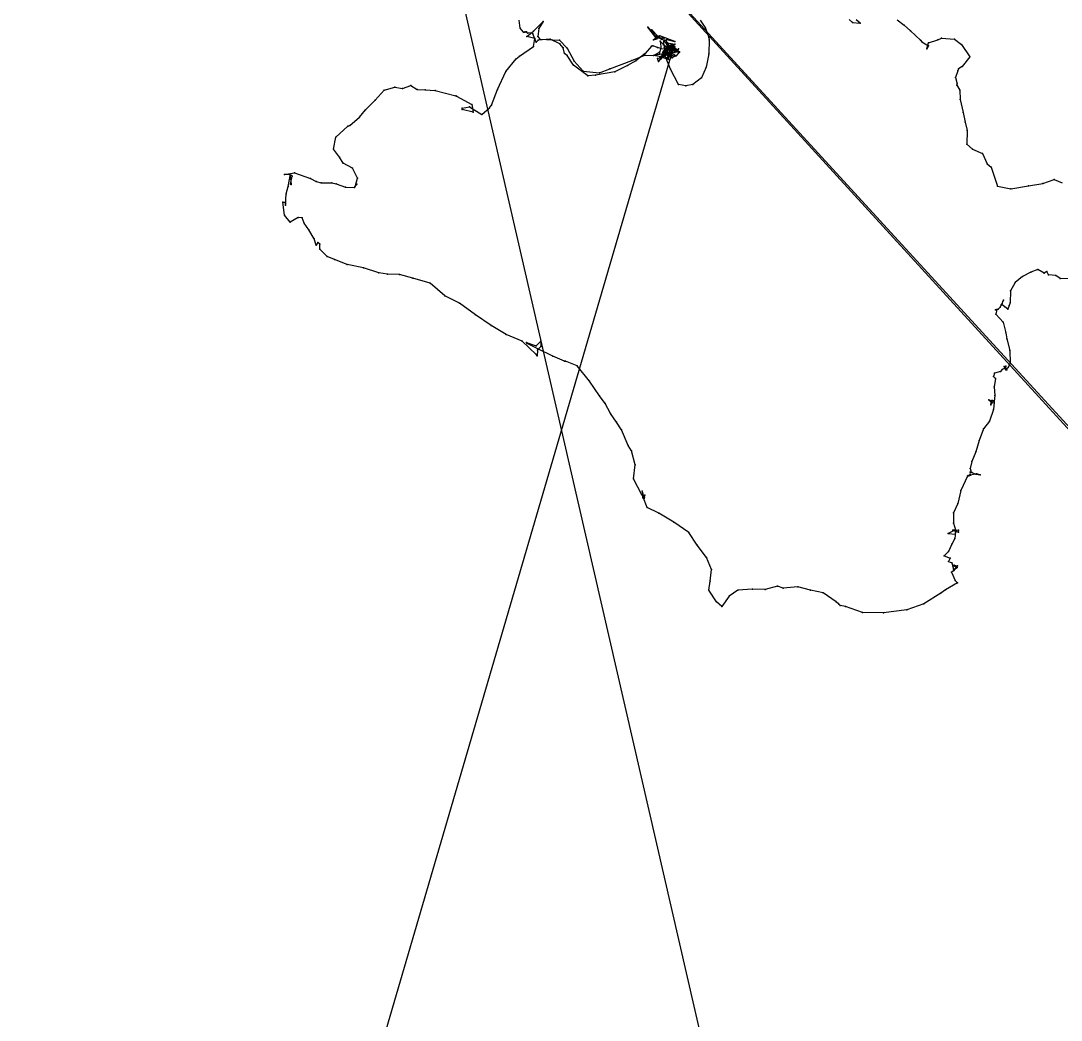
# Model space of a CAD drawing. Header units: metres. Extents: x 533996 to 558759, y 1823984 to 1869097.
# Drawn here: x 538545 to 539701, y 1851232 to 1852342 of the extents above; entities that cross this region are included whole.
import ezdxf

# ---------------------------------------------------------------- set-up
doc = ezdxf.new("R2010")
doc.units = ezdxf.units.M
doc.header["$MEASUREMENT"] = 0
doc.layers.add('Unknown Line Type', color=7, linetype='Continuous')
doc.layers.add('Unknown Point Feature', color=7, linetype='Continuous')

msp = doc.modelspace()

# ---------------------------------------------------------------- linework, layer by layer
at = {"layer": 'Unknown Line Type', "color": 4, "true_color": 0x00ffff}
for points in [[(543099.8, 1834716.4, 217.9), (538863.4, 1853115, 614.9)], [(539005.1, 1852659.7, 613), (551571.7, 1838939.3, 400.5)], [(551357.7, 1839129.4, 400), (539007.3, 1852656.4, 604.8)], [(539713.7, 1852055, 538), (539699.9, 1852055.6, 541.8), (539695.1, 1852058.8, 542.3), (539686.8, 1852059.6, 542.8), (539685.2, 1852063.4, 544.2), (539682.3, 1852061.3, 547.1), (539675.1, 1852065.4, 550), (539667.2, 1852062.4, 551.5), (539658.2, 1852057.7, 552.4), (539650, 1852050.9, 554.3), (539644.6, 1852041.6, 556.3), (539644.4, 1852028.4, 558.2), (539643.3, 1852025.3, 560.6), (539641.9, 1852021.5, 561.1), (539638.3, 1852023.9, 563), (539635.6, 1852026.1, 564), (539636.2, 1852029.8, 564.9), (539637.1, 1852031.4, 567.8), (539634.5, 1852026.3, 566.3), (539633.4, 1852023.6, 565.4), (539630.9, 1852021.5, 564.9), (539628.2, 1852020.6, 566.3), (539629.4, 1852021, 568.8), (539628.5, 1852015.8, 570.7), (539636.7, 1852007, 570.2), (539639.4, 1851995, 570.7), (539640.8, 1851988.6, 570.7), (539643.9, 1851975.4, 570.2), (539644.2, 1851961.5, 569.2), (539642, 1851956.8, 571.2), (539639.5, 1851954.1, 575.5), (539637.6, 1851957.8, 577.9), (539640.6, 1851954.1, 580.8), (539640, 1851955.3, 581.2), (539639.6, 1851958.2, 583.7), (539639.1, 1851956.1, 581.2), (539637.8, 1851955.6, 583.7), (539635.4, 1851954.3, 585.1), (539633.5, 1851952, 584.1), (539626.9, 1851950.2, 585.1), (539625.7, 1851946.7, 586.5), (539627.9, 1851944.5, 587), (539626.7, 1851935.2, 589.9), (539627.4, 1851925.5, 593.3), (539626.6, 1851918.8, 596.2), (539624.8, 1851919.8, 599), (539622.9, 1851915.3, 597.1), (539623.2, 1851918, 599), (539620.5, 1851920.6, 600), (539621.5, 1851919.9, 602.4), (539623.6, 1851917.9, 603.4), (539623.1, 1851920, 601.4), (539623.4, 1851917.1, 602.4), (539626.6, 1851917.8, 600.5), (539625.8, 1851910, 601.4), (539621.3, 1851897.1, 601), (539614.7, 1851888.4, 602.4), (539610.1, 1851875.5, 602.9), (539606.2, 1851863, 605.3), (539601.9, 1851852.3, 605.8), (539600, 1851844.5, 605.8), (539601.2, 1851840.3, 604.8), (539599.8, 1851840.5, 606.2), (539601.9, 1851839.9, 610.1), (539606.4, 1851838.3, 606.2), (539610.9, 1851837.3, 603.8), (539607, 1851838.5, 607.2), (539600.2, 1851837, 610.6), (539600, 1851838.1, 612), (539598.3, 1851836.4, 613.9), (539597.6, 1851836.6, 613.5), (539597.1, 1851836, 610.1), (539589.4, 1851820, 607.7), (539586.3, 1851805.5, 607.7), (539581.5, 1851795.2, 607.2), (539581.6, 1851783.6, 608.7), (539583.5, 1851776.4, 610.6), (539580.5, 1851776.1, 611.1), (539587, 1851773.8, 614.9), (539587.1, 1851775.8, 616.3), (539582.3, 1851775.6, 620.7), (539575.5, 1851772.2, 623.1), (539583.2, 1851771.4, 623.5), (539584.5, 1851775.3, 624.5), (539583.8, 1851774.2, 626.9), (539583, 1851766.7, 628.4), (539579.4, 1851760.4, 632.7), (539575.8, 1851752.4, 637), (539571.1, 1851747.3, 638.9), (539577.6, 1851744.9, 638), (539575.9, 1851741.3, 636.5), (539579.6, 1851739.6, 639.4), (539581.6, 1851732.8, 641.3), (539583.7, 1851733.6, 641.8), (539585.5, 1851734.5, 643.7), (539584.9, 1851734.6, 643.3), (539580.9, 1851736.9, 639.9), (539582.2, 1851737, 635.6), (539585.8, 1851736.2, 638.9), (539581.4, 1851730.9, 643.7), (539579.2, 1851729.4, 644.7), (539583.2, 1851720.2, 646.6), (539585.7, 1851717.4, 647.6), (539572.7, 1851709.9, 651.4), (539567.5, 1851706, 651), (539548.3, 1851694.2, 651.9), (539529.4, 1851687.6, 651.4), (539503.5, 1851684.1, 654.3), (539480.2, 1851684.5, 658.6), (539461.3, 1851691.4, 657.2), (539455.5, 1851692.4, 656.2), (539454.1, 1851693.7, 655.3), (539451.2, 1851696.3, 655.3), (539436.8, 1851706.3, 656.7), (539422.6, 1851709.2, 659.1), (539408.5, 1851713.2, 661), (539392.3, 1851711.5, 661.5), (539385.8, 1851713.9, 661), (539372.4, 1851710.2, 662.5), (539358.3, 1851710.4, 663.5), (539342, 1851709.3, 663.5), (539332.2, 1851702.8, 662.5), (539324, 1851691.1, 661), (539318.3, 1851696.3, 662), (539309.8, 1851709.5, 660.1), (539311.2, 1851719.3, 659.6), (539312.7, 1851732.3, 660.1), (539307, 1851745.6, 659.1), (539296.8, 1851759.4, 654.8), (539287.3, 1851773.4, 652.4), (539270.7, 1851784.8, 650), (539254.2, 1851794.7, 646.6), (539241.3, 1851801.1, 644.7), (539237, 1851811.5, 640.4), (539236.3, 1851813.4, 638.5), (539238, 1851811, 639.9), (539235.7, 1851819.4, 640.9), (539237.6, 1851811.9, 642.3), (539236.5, 1851812.9, 642.8), (539238.7, 1851815, 643.3), (539236.2, 1851811.9, 643.3), (539238.1, 1851812.8, 642.3), (539235.2, 1851815.1, 643.3), (539225.9, 1851833, 637), (539228, 1851848.7, 632.2), (539223.8, 1851864.2, 624), (539220.2, 1851869.9, 618.3), (539212.5, 1851887.3, 613.5), (539207.2, 1851895.9, 611.5), (539200.4, 1851905.6, 609.1), (539194.6, 1851916.5, 606.7), (539188.3, 1851925.2, 605.3), (539177, 1851941.6, 602.9), (539163.5, 1851958.3, 600.5), (539150.3, 1851963.7, 599.5), (539149.3, 1851963.7, 599.5), (539136.3, 1851969.3, 597.6), (539119.6, 1851977.3, 594.2), (539108, 1851983.2, 591.3), (539107.3, 1851984.5, 589.4), (539118, 1851980.7, 588.5), (539123.2, 1851985.7, 589), (539123.1, 1851979.9, 591.3), (539119.3, 1851975.8, 592.8), (539119, 1851969.4, 593.3), (539117.9, 1851971.1, 592.8), (539102.3, 1851985.9, 590.9), (539084.6, 1851993.3, 588.5), (539068, 1852003.2, 586.1), (539050.3, 1852015.2, 585.6), (539032.7, 1852028.2, 587.5), (539016.3, 1852036.2, 589.4), (539000.2, 1852050.3, 587.5), (538981, 1852055.7, 586.1), (538966, 1852059.9, 584.1), (538952.7, 1852060.2, 582.7), (538943.2, 1852061.8, 580.8), (538925.9, 1852067.4, 577.9), (538908, 1852071, 575), (538893.9, 1852076.4, 571.6), (538885.6, 1852079.7, 571.2), (538877.5, 1852087.9, 568.8), (538877.4, 1852093.7, 569.2), (538875.2, 1852095.4, 567.3), (538873.4, 1852092.3, 569.2), (538871.4, 1852099.4, 571.2), (538865.4, 1852109.5, 566.8), (538860.2, 1852116.9, 561.1), (538857.8, 1852122.9, 558.2), (538853.4, 1852123.2, 556.3), (538844.6, 1852117.9, 555.8), (538838.3, 1852125.8, 556.7), (538836.5, 1852140.1, 557.7), (538839.3, 1852140.2, 556.7), (538839.4, 1852137, 551.9), (538840.1, 1852149.5, 548.1), (538842.3, 1852157.7, 547.6), (538844.6, 1852169.5, 542.8), (538845.8, 1852159.7, 547.1), (538844.8, 1852160.1, 547.6), (538847, 1852169, 549.5), (538844.4, 1852171, 547.1), (538838.3, 1852171, 543.3), (538849.6, 1852172.9, 540.4), (538867.1, 1852166.6, 537), (538873.6, 1852163, 536.1), (538878.9, 1852161.6, 536.5), (538890.7, 1852161.7, 535.6), (538895.6, 1852160.5, 534.6), (538906.1, 1852157, 534.6), (538916.2, 1852156.4, 532.7), (538918.8, 1852160.2, 534.6), (538917.1, 1852158.6, 536.5), (538919.3, 1852167, 538), (538913.8, 1852178.1, 539), (538903.4, 1852183.5, 538), (538899.5, 1852190, 531.8), (538892.7, 1852199, 533.2), (538895.3, 1852212.4, 531.3), (538908.6, 1852224.6, 530.3), (538910.9, 1852225.4, 530.3), (538921.5, 1852234.7, 530.8), (538928.2, 1852242.8, 534.2), (538939.2, 1852253.4, 538), (538948.9, 1852264.6, 540.4), (538960.9, 1852268, 541.4), (538969.3, 1852266.5, 543.3), (538978.5, 1852269.8, 542.8), (538985.6, 1852265.5, 541.8), (538994.5, 1852265, 540.4), (539005.5, 1852264.3, 539), (539028.5, 1852258.3, 536.5), (539029.4, 1852257.8, 536.5), (539046.4, 1852248.8, 535.6), (539047.8, 1852240.2, 533.7), (539035.5, 1852243, 531.3), (539035.6, 1852244.6, 531.3), (539043.8, 1852246.1, 531.8), (539057.4, 1852237.6, 530.3), (539066.1, 1852244.8, 529.8), (539068.2, 1852248, 530.8), (539074.8, 1852265.5, 532.2), (539084.1, 1852285.2, 533.7), (539095.5, 1852299.3, 533.2), (539099.4, 1852302.4, 533.7), (539114.8, 1852313.1, 533.2), (539116.5, 1852321.8, 534.2), (539107.6, 1852324.3, 531.8), (539115, 1852330.2, 529.8), (539125.6, 1852341, 530.3), (539120.9, 1852333, 531.3), (539119.8, 1852324.1, 530.3), (539122.1, 1852321.4, 531.3), (539143.7, 1852320.2, 531.3), (539152.2, 1852311.2, 532.2), (539160, 1852296.7, 531.3), (539170.1, 1852285.8, 529.3), (539188.2, 1852283.8, 528.4), (539199.5, 1852288.1, 527.4), (539224, 1852297.5, 528.4), (539238.4, 1852303.5, 528.9), (539250.7, 1852303, 530.3), (539256.4, 1852301.8, 528.9), (539268, 1852314.5, 526.9), (539265.8, 1852307.4, 522.1), (539264.6, 1852301.5, 525), (539263.6, 1852303.5, 526.9), (539266.3, 1852304.3, 531.8), (539271.7, 1852302.3, 532.2), (539269, 1852300.4, 532.7), (539259.2, 1852304.8, 535.6), (539248.1, 1852303.2, 546.2), (539254.8, 1852306.8, 545.2), (539255, 1852304.7, 543.8), (539256.4, 1852310.4, 542.3), (539264, 1852310.7, 542.8), (539260.8, 1852304.5, 540.9), (539257.7, 1852303.4, 542.3), (539256.4, 1852299.1, 540.9), (539263.8, 1852308.2, 539.4), (539263.5, 1852304.3, 534.6), (539259.6, 1852302.1, 534.6), (539258.5, 1852306.6, 533.7), (539261.9, 1852310.7, 537), (539259.4, 1852305.1, 539), (539253.6, 1852296.5, 544.2), (539252.7, 1852299.8, 546.7), (539255.1, 1852300.6, 549), (539264.4, 1852305.9, 557.7), (539260.8, 1852309.6, 559.1), (539263, 1852307.8, 556.7), (539261.7, 1852304.8, 561.1), (539265.9, 1852303.7, 555.8), (539275.9, 1852310.6, 546.7), (539273.7, 1852307, 546.2), (539277.2, 1852307.3, 539.9), (539273.5, 1852302.7, 540.4), (539266.1, 1852306.7, 539.9), (539268.3, 1852306.1, 528.4), (539268, 1852309.8, 524.5), (539271.1, 1852312.6, 526.9), (539272, 1852306.3, 527.4), (539269.2, 1852312.6, 531.8), (539272, 1852315.2, 530.3), (539267.1, 1852314.4, 531.3), (539266.2, 1852313, 534.2), (539264.6, 1852312.1, 535.1), (539264.7, 1852310.9, 536.1), (539265.1, 1852311.6, 540.9), (539266.2, 1852313.1, 539), (539263.8, 1852317.1, 539.9), (539271.7, 1852315.5, 536.5), (539266.8, 1852310.8, 535.6), (539268.4, 1852311, 539.4), (539264.2, 1852309.4, 539.9), (539262.3, 1852319.8, 536.1), (539268.2, 1852300.9, 542.3), (539263.3, 1852305.8, 543.8), (539265, 1852305.6, 547.1), (539258.7, 1852301, 554.3), (539265.5, 1852298.8, 544.2), (539259.8, 1852302.5, 543.8), (539263.5, 1852309, 547.6), (539259.9, 1852312.3, 552.9), (539263, 1852306.3, 553.4), (539268, 1852301.5, 552.9), (539269, 1852308.7, 528.4), (539270, 1852310.9, 527.4), (539271.8, 1852312.8, 522.1), (539270.5, 1852312.9, 521.7), (539269.5, 1852312.3, 518.8), (539277.1, 1852306.8, 521.2), (539268.3, 1852315.4, 527.4), (539269.5, 1852310, 524.5), (535443.4, 1839235.5, 227.5)], [(539300.1, 1852342.4, 547.1), (539305.8, 1852333.3, 544.7), (539309.8, 1852322.9, 542.8), (539310.1, 1852320.4, 542.3), (539309.7, 1852304.9, 540.9), (539306.8, 1852290.3, 540.4), (539301.4, 1852278.4, 536.5), (539291.7, 1852270.8, 533.7), (539284.1, 1852269.4, 532.2), (539276, 1852271, 530.8), (539267.2, 1852287.8, 532.2), (539262.3, 1852299.6, 534.6), (539265.9, 1852302.8, 536.5), (539263.4, 1852299.1, 543.8), (539267.6, 1852310.7, 544.7), (539259.5, 1852319.5, 544.2), (539263.1, 1852321, 547.1), (539271.7, 1852318.5, 546.2), (539255.1, 1852324.8, 546.7), (539248.3, 1852320.6, 547.1), (539252, 1852321.7, 544.7), (539241.9, 1852334.6, 543.3), (539248.9, 1852326, 540.4), (539257.9, 1852320.8, 534.6), (539252.9, 1852324.6, 530.3), (539246.5, 1852331.4, 530.8), (539250.9, 1852322.8, 530.3), (539259.6, 1852322.6, 533.7), (539259.3, 1852315.1, 530.3), (539262.6, 1852311.9, 535.6), (539263.3, 1852311.7, 538), (539255.6, 1852319, 537.5), (539256.1, 1852318.4, 534.6), (539256.2, 1852310.9, 534.2), (539252.7, 1852312, 534.2), (539247.6, 1852313.9, 535.1), (539245.9, 1852313.3, 535.6), (539238.8, 1852305.3, 537), (539228.4, 1852297, 536.1), (539219.2, 1852292, 535.6), (539205.3, 1852285, 535.1), (539183.9, 1852281.1, 534.2), (539175.4, 1852280.6, 534.2), (539159.3, 1852292.2, 533.7), (539152.4, 1852303.2, 530.8), (539149.2, 1852305.3, 530.3), (539147.7, 1852311.6, 529.8), (539144.2, 1852316, 529.8), (539133.5, 1852321.1, 531.8), (539120.2, 1852320.1, 531.8), (539117.8, 1852317.9, 531.3), (539114.2, 1852327.2, 531.8), (539113.2, 1852328.2, 532.2), (539108.6, 1852327.7, 532.2), (539105.8, 1852329.2, 531.3), (539105.4, 1852328.9, 530.3), (539107.1, 1852329.4, 529.8), (539103.6, 1852329.1, 530.3), (539099.9, 1852333.4, 530.8), (539099, 1852342.2, 533.2)], [(539465.4, 1852343.1, 526.9), (539469.2, 1852339.6, 524.5), (539477.7, 1852339.1, 521.2), (539473.3, 1852342.8, 520.7)], [(539518.7, 1852342.8, 519.2), (539526.7, 1852336.8, 519.7), (539533.5, 1852330.6, 521.2), (539544.6, 1852320.1, 521.7), (539546.1, 1852318.4, 521.2), (539553.5, 1852313.7, 521.2), (539551.8, 1852310.3, 524.5), (539553.8, 1852317, 523.6), (539563.9, 1852320.4, 522.1), (539568, 1852322.5, 521.7), (539582.4, 1852321.4, 522.6), (539590.4, 1852315.3, 524.5), (539599.5, 1852301.5, 525.5), (539590.9, 1852290.7, 524.1), (539587, 1852288.3, 522.1), (539586.3, 1852286.2, 516.8), (539583.5, 1852278.7, 514.9), (539585.6, 1852271.5, 514), (539585.2, 1852270, 511.6), (539588.5, 1852264.5, 513.5), (539588.7, 1852254.2, 513), (539592.1, 1852239.7, 512), (539594.2, 1852229.2, 513), (539596.7, 1852219.9, 513), (539596.1, 1852204.5, 513), (539602.5, 1852199.1, 514.4), (539613.6, 1852194.3, 514.9), (539618.9, 1852182.7, 514.9), (539623.1, 1852178.9, 514.9), (539630.4, 1852157.9, 512), (539645.2, 1852155.1, 511.6), (539664.8, 1852158.4, 514), (539680.8, 1852160.8, 515.4), (539693.4, 1852165.3, 514.4), (539702.1, 1852161.7, 514)]]:
    msp.add_polyline3d(points, dxfattribs=at)
at = {"layer": 'Unknown Point Feature'}
for p in [(539125.6, 1852341, 530.3), (539469.2, 1852339.6, 524.5), (539477.7, 1852339.1, 521.2), (539099.9, 1852333.4, 530.8), (539103.6, 1852329.1, 530.3), (539105.4, 1852328.9, 530.3), (539105.8, 1852329.2, 531.3), (539107.1, 1852329.4, 529.8), (539108.6, 1852327.7, 532.2), (539113.2, 1852328.2, 532.2), (539114.2, 1852327.2, 531.8), (539115, 1852330.2, 529.8), (539120.9, 1852333, 531.3), (539241.9, 1852334.6, 543.3), (539246.5, 1852331.4, 530.8), (539248.9, 1852326, 540.4), (539305.8, 1852333.3, 544.7), (539526.7, 1852336.8, 519.7), (539533.5, 1852330.6, 521.2), (539107.6, 1852324.3, 531.8), (539116.5, 1852321.8, 534.2), (539117.8, 1852317.9, 531.3), (539119.8, 1852324.1, 530.3), (539120.2, 1852320.1, 531.8), (539122.1, 1852321.4, 531.3), (539133.5, 1852321.1, 531.8), (539143.7, 1852320.2, 531.3), (539144.2, 1852316, 529.8), (539248.3, 1852320.6, 547.1), (539250.9, 1852322.8, 530.3), (539252, 1852321.7, 544.7), (539252.9, 1852324.6, 530.3), (539255.1, 1852324.8, 546.7), (539255.6, 1852319, 537.5), (539256.1, 1852318.4, 534.6), (539257.9, 1852320.8, 534.6), (539259.3, 1852315.1, 530.3), (539259.5, 1852319.5, 544.2), (539259.6, 1852322.6, 533.7), (539262.3, 1852319.8, 536.1), (539263.1, 1852321, 547.1), (539263.8, 1852317.1, 539.9), (539267.1, 1852314.4, 531.3), (539268, 1852314.5, 526.9), (539268.3, 1852315.4, 527.4), (539271.7, 1852318.5, 546.2), (539271.7, 1852315.5, 536.5), (539272, 1852315.2, 530.3), (539309.8, 1852322.9, 542.8), (539310.1, 1852320.4, 542.3), (539544.6, 1852320.1, 521.7), (539546.1, 1852318.4, 521.2), (539553.8, 1852317, 523.6), (539563.9, 1852320.4, 522.1), (539568, 1852322.5, 521.7), (539582.4, 1852321.4, 522.6), (539590.4, 1852315.3, 524.5), (539114.8, 1852313.1, 533.2), (539147.7, 1852311.6, 529.8), (539149.2, 1852305.3, 530.3), (539152.2, 1852311.2, 532.2), (539152.4, 1852303.2, 530.8), (539238.4, 1852303.5, 528.9), (539238.8, 1852305.3, 537), (539245.9, 1852313.3, 535.6), (539247.6, 1852313.9, 535.1), (539248.1, 1852303.2, 546.2), (539250.7, 1852303, 530.3), (539252.7, 1852312, 534.2), (539254.8, 1852306.8, 545.2), (539255, 1852304.7, 543.8), (539256.2, 1852310.9, 534.2), (539256.4, 1852310.4, 542.3), (539257.7, 1852303.4, 542.3), (539258.5, 1852306.6, 533.7), (539259.2, 1852304.8, 535.6), (539259.4, 1852305.1, 539), (539259.9, 1852312.3, 552.9), (539260.8, 1852309.6, 559.1), (539260.8, 1852304.5, 540.9), (539261.7, 1852304.8, 561.1), (539261.9, 1852310.7, 537), (539262.6, 1852311.9, 535.6), (539263, 1852307.8, 556.7), (539263, 1852306.3, 553.4), (539263.3, 1852311.7, 538), (539263.3, 1852305.8, 543.8), (539263.5, 1852309, 547.6), (539263.5, 1852304.3, 534.6), (539263.6, 1852303.5, 526.9), (539263.8, 1852308.2, 539.4), (539264, 1852310.7, 542.8), (539264.2, 1852309.4, 539.9), (539264.4, 1852305.9, 557.7), (539264.6, 1852312.1, 535.1), (539264.7, 1852310.9, 536.1), (539265, 1852305.6, 547.1), (539265.1, 1852311.6, 540.9), (539265.8, 1852307.4, 522.1), (539265.9, 1852303.7, 555.8), (539265.9, 1852302.8, 536.5), (539266.1, 1852306.7, 539.9), (539266.2, 1852313.1, 539), (539266.2, 1852313, 534.2), (539266.3, 1852304.3, 531.8), (539266.8, 1852310.8, 535.6), (539267.6, 1852310.7, 544.7), (539268, 1852309.8, 524.5), (539268.3, 1852306.1, 528.4), (539268.4, 1852311, 539.4), (539269, 1852308.7, 528.4), (539269.2, 1852312.6, 531.8), (539269.5, 1852312.3, 518.8), (539269.5, 1852310, 524.5), (539270, 1852310.9, 527.4), (539270.5, 1852312.9, 521.7), (539271.1, 1852312.6, 526.9), (539271.8, 1852312.8, 522.1), (539272, 1852306.3, 527.4), (539273.5, 1852302.7, 540.4), (539273.7, 1852307, 546.2), (539275.9, 1852310.6, 546.7), (539277.1, 1852306.8, 521.2), (539277.2, 1852307.3, 539.9), (539309.7, 1852304.9, 540.9), (539551.8, 1852310.3, 524.5), (539553.5, 1852313.7, 521.2), (539095.5, 1852299.3, 533.2), (539099.4, 1852302.4, 533.7), (539159.3, 1852292.2, 533.7), (539160, 1852296.7, 531.3), (539219.2, 1852292, 535.6), (539224, 1852297.5, 528.4), (539228.4, 1852297, 536.1), (539252.7, 1852299.8, 546.7), (539253.6, 1852296.5, 544.2), (539255.1, 1852300.6, 549), (539256.4, 1852301.8, 528.9), (539256.4, 1852299.1, 540.9), (539258.7, 1852301, 554.3), (539259.6, 1852302.1, 534.6), (539259.8, 1852302.5, 543.8), (539262.3, 1852299.6, 534.6), (539263.4, 1852299.1, 543.8), (539264.6, 1852301.5, 525), (539265.5, 1852298.8, 544.2), (539268, 1852301.5, 552.9), (539268.2, 1852300.9, 542.3), (539269, 1852300.4, 532.7), (539271.7, 1852302.3, 532.2), (539599.5, 1852301.5, 525.5), (539084.1, 1852285.2, 533.7), (539170.1, 1852285.8, 529.3), (539175.4, 1852280.6, 534.2), (539183.9, 1852281.1, 534.2), (539188.2, 1852283.8, 528.4), (539199.5, 1852288.1, 527.4), (539205.3, 1852285, 535.1), (539267.2, 1852287.8, 532.2), (539306.8, 1852290.3, 540.4), (539586.3, 1852286.2, 516.8), (539587, 1852288.3, 522.1), (539590.9, 1852290.7, 524.1), (538960.9, 1852268, 541.4), (538978.5, 1852269.8, 542.8), (539276, 1852271, 530.8), (539284.1, 1852269.4, 532.2), (539291.7, 1852270.8, 533.7), (539301.4, 1852278.4, 536.5), (539583.5, 1852278.7, 514.9), (539585.2, 1852270, 511.6), (539585.6, 1852271.5, 514), (538948.9, 1852264.6, 540.4), (538969.3, 1852266.5, 543.3), (538985.6, 1852265.5, 541.8), (538994.5, 1852265, 540.4), (539005.5, 1852264.3, 539), (539028.5, 1852258.3, 536.5), (539029.4, 1852257.8, 536.5), (539074.8, 1852265.5, 532.2), (539588.5, 1852264.5, 513.5), (538939.2, 1852253.4, 538), (539043.8, 1852246.1, 531.8), (539046.4, 1852248.8, 535.6), (539066.1, 1852244.8, 529.8), (539068.2, 1852248, 530.8), (539588.7, 1852254.2, 513), (538921.5, 1852234.7, 530.8), (538928.2, 1852242.8, 534.2), (539035.5, 1852243, 531.3), (539035.6, 1852244.6, 531.3), (539047.8, 1852240.2, 533.7), (539057.4, 1852237.6, 530.3), (539592.1, 1852239.7, 512), (538908.6, 1852224.6, 530.3), (538910.9, 1852225.4, 530.3), (539594.2, 1852229.2, 513), (538895.3, 1852212.4, 531.3), (539596.7, 1852219.9, 513), (538892.7, 1852199, 533.2), (539596.1, 1852204.5, 513), (539602.5, 1852199.1, 514.4), (538899.5, 1852190, 531.8), (539613.6, 1852194.3, 514.9), (538903.4, 1852183.5, 538), (538913.8, 1852178.1, 539), (539618.9, 1852182.7, 514.9), (539623.1, 1852178.9, 514.9), (538838.3, 1852171, 543.3), (538844.4, 1852171, 547.1), (538844.6, 1852169.5, 542.8), (538847, 1852169, 549.5), (538849.6, 1852172.9, 540.4), (538867.1, 1852166.6, 537), (538919.3, 1852167, 538), (539693.4, 1852165.3, 514.4), (538842.3, 1852157.7, 547.6), (538844.8, 1852160.1, 547.6), (538845.8, 1852159.7, 547.1), (538873.6, 1852163, 536.1), (538878.9, 1852161.6, 536.5), (538890.7, 1852161.7, 535.6), (538895.6, 1852160.5, 534.6), (538906.1, 1852157, 534.6), (538916.2, 1852156.4, 532.7), (538917.1, 1852158.6, 536.5), (538918.8, 1852160.2, 534.6), (539630.4, 1852157.9, 512), (539645.2, 1852155.1, 511.6), (539664.8, 1852158.4, 514), (539680.8, 1852160.8, 515.4), (538840.1, 1852149.5, 548.1), (538836.5, 1852140.1, 557.7), (538839.3, 1852140.2, 556.7), (538839.4, 1852137, 551.9), (538838.3, 1852125.8, 556.7), (538844.6, 1852117.9, 555.8), (538853.4, 1852123.2, 556.3), (538857.8, 1852122.9, 558.2), (538860.2, 1852116.9, 561.1), (538865.4, 1852109.5, 566.8), (538871.4, 1852099.4, 571.2), (538875.2, 1852095.4, 567.3), (538873.4, 1852092.3, 569.2), (538877.4, 1852093.7, 569.2), (538877.5, 1852087.9, 568.8), (538885.6, 1852079.7, 571.2), (538893.9, 1852076.4, 571.6), (538908, 1852071, 575), (538925.9, 1852067.4, 577.9), (538943.2, 1852061.8, 580.8), (538952.7, 1852060.2, 582.7), (539667.2, 1852062.4, 551.5), (539675.1, 1852065.4, 550), (539682.3, 1852061.3, 547.1), (539685.2, 1852063.4, 544.2), (538966, 1852059.9, 584.1), (538981, 1852055.7, 586.1), (539000.2, 1852050.3, 587.5), (539650, 1852050.9, 554.3), (539658.2, 1852057.7, 552.4), (539686.8, 1852059.6, 542.8), (539695.1, 1852058.8, 542.3), (539699.9, 1852055.6, 541.8), (539644.6, 1852041.6, 556.3), (539016.3, 1852036.2, 589.4), (539032.7, 1852028.2, 587.5), (539634.5, 1852026.3, 566.3), (539635.6, 1852026.1, 564), (539636.2, 1852029.8, 564.9), (539637.1, 1852031.4, 567.8), (539643.3, 1852025.3, 560.6), (539644.4, 1852028.4, 558.2), (539050.3, 1852015.2, 585.6), (539628.2, 1852020.6, 566.3), (539628.5, 1852015.8, 570.7), (539629.4, 1852021, 568.8), (539630.9, 1852021.5, 564.9), (539633.4, 1852023.6, 565.4), (539638.3, 1852023.9, 563), (539641.9, 1852021.5, 561.1), (539068, 1852003.2, 586.1), (539636.7, 1852007, 570.2), (539084.6, 1851993.3, 588.5), (539639.4, 1851995, 570.7), (539102.3, 1851985.9, 590.9), (539107.3, 1851984.5, 589.4), (539108, 1851983.2, 591.3), (539118, 1851980.7, 588.5), (539123.1, 1851979.9, 591.3), (539123.2, 1851985.7, 589), (539640.8, 1851988.6, 570.7), (539117.9, 1851971.1, 592.8), (539119, 1851969.4, 593.3), (539119.3, 1851975.8, 592.8), (539119.6, 1851977.3, 594.2), (539136.3, 1851969.3, 597.6), (539643.9, 1851975.4, 570.2), (539149.3, 1851963.7, 599.5), (539150.3, 1851963.7, 599.5), (539163.5, 1851958.3, 600.5), (539637.6, 1851957.8, 577.9), (539639.1, 1851956.1, 581.2), (539639.6, 1851958.2, 583.7), (539642, 1851956.8, 571.2), (539644.2, 1851961.5, 569.2), (539625.7, 1851946.7, 586.5), (539626.9, 1851950.2, 585.1), (539627.9, 1851944.5, 587), (539633.5, 1851952, 584.1), (539635.4, 1851954.3, 585.1), (539637.8, 1851955.6, 583.7), (539639.5, 1851954.1, 575.5), (539640, 1851955.3, 581.2), (539640.6, 1851954.1, 580.8), (539177, 1851941.6, 602.9), (539626.7, 1851935.2, 589.9), (539188.3, 1851925.2, 605.3), (539627.4, 1851925.5, 593.3), (539194.6, 1851916.5, 606.7), (539620.5, 1851920.6, 600), (539621.5, 1851919.9, 602.4), (539622.9, 1851915.3, 597.1), (539623.1, 1851920, 601.4), (539623.2, 1851918, 599), (539623.4, 1851917.1, 602.4), (539623.6, 1851917.9, 603.4), (539624.8, 1851919.8, 599), (539625.8, 1851910, 601.4), (539626.6, 1851918.8, 596.2), (539626.6, 1851917.8, 600.5), (539200.4, 1851905.6, 609.1), (539207.2, 1851895.9, 611.5), (539212.5, 1851887.3, 613.5), (539614.7, 1851888.4, 602.4), (539621.3, 1851897.1, 601), (539610.1, 1851875.5, 602.9), (539220.2, 1851869.9, 618.3), (539223.8, 1851864.2, 624), (539601.9, 1851852.3, 605.8), (539606.2, 1851863, 605.3), (539228, 1851848.7, 632.2), (539599.8, 1851840.5, 606.2), (539600, 1851844.5, 605.8), (539601.2, 1851840.3, 604.8), (539225.9, 1851833, 637), (539597.1, 1851836, 610.1), (539597.6, 1851836.6, 613.5), (539598.3, 1851836.4, 613.9), (539600, 1851838.1, 612), (539600.2, 1851837, 610.6), (539601.9, 1851839.9, 610.1), (539606.4, 1851838.3, 606.2), (539607, 1851838.5, 607.2), (539610.9, 1851837.3, 603.8), (539235.7, 1851819.4, 640.9), (539589.4, 1851820, 607.7), (539235.2, 1851815.1, 643.3), (539236.2, 1851811.9, 643.3), (539236.3, 1851813.4, 638.5), (539236.5, 1851812.9, 642.8), (539237, 1851811.5, 640.4), (539237.6, 1851811.9, 642.3), (539238, 1851811, 639.9), (539238.1, 1851812.8, 642.3), (539238.7, 1851815, 643.3), (539241.3, 1851801.1, 644.7), (539254.2, 1851794.7, 646.6), (539581.5, 1851795.2, 607.2), (539586.3, 1851805.5, 607.7), (539270.7, 1851784.8, 650), (539581.6, 1851783.6, 608.7), (539287.3, 1851773.4, 652.4), (539575.5, 1851772.2, 623.1), (539580.5, 1851776.1, 611.1), (539582.3, 1851775.6, 620.7), (539583.2, 1851771.4, 623.5), (539583.5, 1851776.4, 610.6), (539583.8, 1851774.2, 626.9), (539584.5, 1851775.3, 624.5), (539587, 1851773.8, 614.9), (539587.1, 1851775.8, 616.3), (539579.4, 1851760.4, 632.7), (539583, 1851766.7, 628.4), (539296.8, 1851759.4, 654.8), (539575.8, 1851752.4, 637), (539307, 1851745.6, 659.1), (539571.1, 1851747.3, 638.9), (539575.9, 1851741.3, 636.5), (539577.6, 1851744.9, 638), (539579.6, 1851739.6, 639.4), (539580.9, 1851736.9, 639.9), (539582.2, 1851737, 635.6), (539312.7, 1851732.3, 660.1), (539579.2, 1851729.4, 644.7), (539581.4, 1851730.9, 643.7), (539581.6, 1851732.8, 641.3), (539583.7, 1851733.6, 641.8), (539584.9, 1851734.6, 643.3), (539585.5, 1851734.5, 643.7), (539585.8, 1851736.2, 638.9), (539311.2, 1851719.3, 659.6), (539385.8, 1851713.9, 661), (539583.2, 1851720.2, 646.6), (539585.7, 1851717.4, 647.6), (539309.8, 1851709.5, 660.1), (539332.2, 1851702.8, 662.5), (539342, 1851709.3, 663.5), (539358.3, 1851710.4, 663.5), (539372.4, 1851710.2, 662.5), (539392.3, 1851711.5, 661.5), (539408.5, 1851713.2, 661), (539422.6, 1851709.2, 659.1), (539436.8, 1851706.3, 656.7), (539567.5, 1851706, 651), (539572.7, 1851709.9, 651.4), (539318.3, 1851696.3, 662), (539324, 1851691.1, 661), (539451.2, 1851696.3, 655.3), (539454.1, 1851693.7, 655.3), (539455.5, 1851692.4, 656.2), (539461.3, 1851691.4, 657.2), (539548.3, 1851694.2, 651.9), (539480.2, 1851684.5, 658.6), (539503.5, 1851684.1, 654.3), (539529.4, 1851687.6, 651.4)]:
    msp.add_point(p, dxfattribs=at)

doc.saveas('drawing.dxf')
